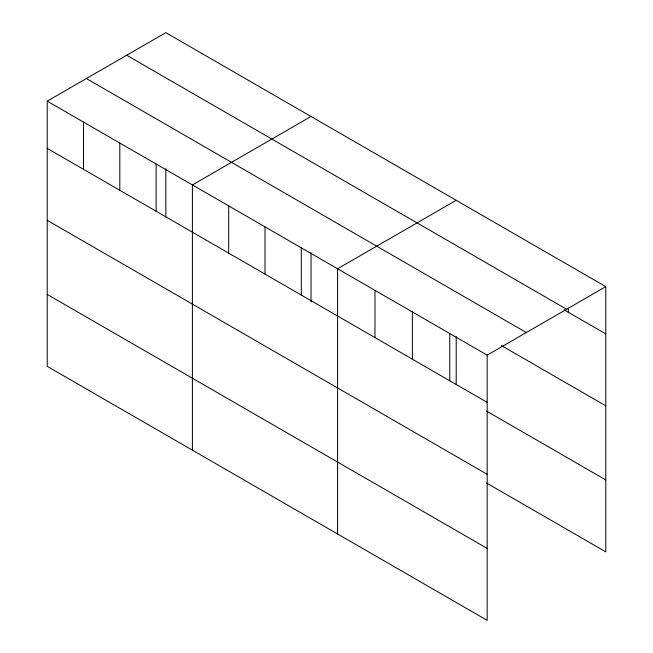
<?xml version="1.0" encoding="UTF-8"?>
<svg xmlns="http://www.w3.org/2000/svg" width="653" height="653" viewBox="0 0 653 653"><rect width="100%" height="100%" fill="white"/><g stroke="black" fill="none" stroke-linecap="round" stroke-linejoin="round"><path stroke-width="0.98" d="M47.22 101.133L487.171 355.134L487.171 620.35L47.22 366.349L47.22 101.133L165.829 32.65L605.78 286.651L605.78 551.867L486.64 483.081M311.016 116.471L192.398 184.954L192.398 450.17M456.202 200.291L337.585 268.775L337.585 533.991M487.171 355.134L605.78 286.651M126.69 55.252L566.641 309.253M564.037 309.791L605.78 333.887M86.359 78.531L526.31 332.54M501.422 345.568L605.78 405.823M47.22 148.37L487.171 402.37M486.64 411.145L605.78 479.939M47.22 220.306L487.171 474.307M47.22 294.413L487.171 548.414M568.388 308.281L568.388 312.297M456.202 336.491L456.202 384.56M449.77 333.544L449.77 380.781M412.378 311.954L412.378 359.191M374.977 290.365L374.977 337.601M311.016 252.67L311.016 301.743M301.286 247.822L301.286 295.058M264.996 226.86L264.996 274.105M228.697 205.907L228.697 253.144M165.829 168.841L165.829 216.918M156.108 164.001L156.108 211.237M119.809 143.04L119.809 190.284M83.511 122.087L83.511 169.323"/></g></svg>
